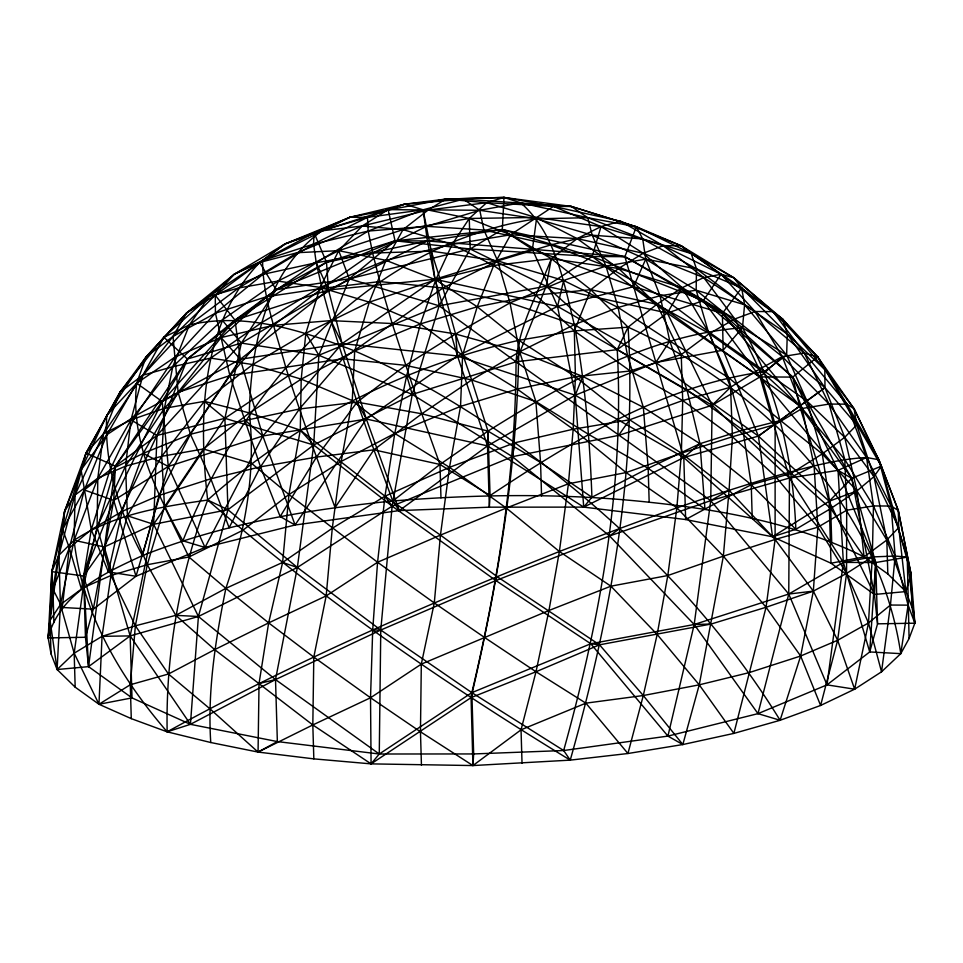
<?xml version="1.0" encoding="UTF-8"?>
<svg xmlns="http://www.w3.org/2000/svg" width="963" height="963" viewBox="0 0 963 963"><rect width="100%" height="100%" fill="white"/><g stroke="black" fill="none" stroke-linecap="round" stroke-linejoin="round"><path stroke-width="1.44" d="M636.362 226.762L624.891 256.676L683.802 457.545L685.644 519.539L704.94 509.042L699.981 443.702L686.98 389.919L669.767 341.071L660.076 295.761L645.74 259.143L642.706 238.944L636.362 226.762L587.743 217.698L520.73 202.856L479.779 210.283L426.621 226.329L372.645 253.064L322.075 288.406L273.444 325.338L229.868 375.618L190.433 434.289L159.088 495.415L142.392 555.651C119.496 512.497 104.173 464.78 106.737 415.486L136.674 383.214L173.015 336.424L186.545 313.023L215.255 295.256L262.586 260.504L313.565 244.084L368.191 231.072L426.621 226.329L483.92 230.037L550.932 244.891L605.968 266.077L660.076 295.761L708.287 331.561L806.982 401.138L844.695 437.322L873.983 476.625L898.744 527.604L886.815 540.026L864.04 556.855C797.208 523.631 722.804 510.017 649.17 502.241C564.005 492.996 478.057 494.224 392.76 500.989C307.654 509.559 222.188 523.836 142.392 555.651C104.618 572.985 59.176 593.714 48.15 637.915L50.04 620.473L60.428 604.583L83.179 587.779L110.938 575.501L147.255 564.727L188.917 556.999L242.857 530.288L288.948 494.537L341.203 461.446L394.77 433.434L460.543 406.398L517.215 389.064L575.417 376.75L630.259 370.996L681.238 354.577L709.346 333.595L734.841 318.958L755.04 311.518L772.94 311.603L804.261 353.036L846.959 404.147L866.568 457.509L891.1 506.032L898.286 510.474L898.744 527.604L905.882 591.583L887.826 573.96L864.04 556.855L856.974 490.877L844.695 437.322L824.978 387.716L786.639 355.106L742.473 327.757L696.165 290.2L645.74 259.143L592.185 235.189L536.511 218.806L479.779 210.283L463.347 199.197L423.082 209.802L367.505 217.373L349.87 217.277L259.697 262.442L234.262 274.226L215.255 295.256L173.015 336.424L146.135 356.876L136.674 383.214L162.217 401.535L240.353 359.283L342.106 343.574L457.497 355.973L575.236 395.239L683.802 457.545L772.567 536.788L830.997 563.223L874.452 594.472L905.882 591.583L886.815 540.026L873.983 476.625L856.745 424.96L824.978 387.716L787.289 333.992L782.738 319.198L741.666 287.973L691.157 253.51L681.166 245.782L663.266 245.685L601.008 226.594L535.813 217.445L469.27 218.469L403.028 229.627L338.723 250.669L277.934 281.076L238.607 287.985L208.995 296.448L186.545 313.023L146.135 356.876L106.737 415.486L81.085 469.872L64.653 511.124L62.631 529.494L52.929 589.151L48.15 637.915L85.454 637.277L93.291 609.182L136 576.259L205.011 547.466L295.075 525.004L399.332 510.583L489.336 507.176L583.734 507.116L685.644 519.539L772.567 536.788L795.847 529.289L830.708 508.584L856.974 490.877L873.983 476.625L881.338 466.152L817.647 356.804L772.94 311.603L733.77 277.741L691.157 253.51L636.362 226.762L571.372 206.467L463.347 199.197L404.616 204.18L367.505 217.373L314.107 232.829L285.024 243.94L259.697 262.442L208.995 296.448L189.41 324.916L172.762 366.722L164.42 408.324L161.736 456.306L164.504 506.743L188.917 556.999L225.872 588.357L268.653 622.892L313.806 657.091L370.526 697.766L420.458 731.784L472.929 765.561L471.076 697.621L471.846 692.65C497.558 584.192 515.674 473.507 516.048 361.811C518.78 325.121 538.534 292.535 551.33 258.674L577.15 238.619L601.008 226.594L620.533 221.237L663.266 245.685L721.058 274.262L755.04 311.518L782.293 356.623L802.143 408.481L814.096 465.815L817.864 527.194L813.338 591.126L800.65 656.02L780.102 720.288L757.989 713.643L788.757 594.039L789.467 478.009L760.012 376.918L703.315 300.649L624.891 256.676L502.325 229.519L395.047 240.81L326.505 262.297L276.116 289.707L234.984 320.101L187.4 359.006L115.331 466.2L83.637 575.994L85.454 637.277L88.548 666.637L132.003 697.898L190.433 724.332L277.356 741.582L379.266 754.005L473.664 753.945L563.668 750.526L667.925 736.105L757.989 713.643L827 684.862L869.709 651.939L877.546 623.831L875.716 562.548L851.725 478.322L792.754 377.087L722.394 313.348L703.315 300.649L592.161 256.507L502.325 229.519L427.416 240.967L326.505 262.297L234.984 320.101L162.217 401.535L115.331 466.2L88.548 666.637L57.118 669.526L51.039 653.913L48.15 637.915L51.809 571.625L64.653 511.124L86.032 453.055L120.146 392.001L146.135 356.876L186.545 313.023L234.262 274.226L285.024 243.94L349.87 217.277L404.616 204.18L445.7 199.112L503.986 197.439L571.372 206.467L636.362 226.762L681.166 245.782L733.77 277.741L782.738 319.198L817.647 356.804L854.085 408.745L878.846 459.724L898.286 510.474L910.974 573.767L914.85 623.193L909.084 638.541L900.766 653.648L881.53 671.813L854.638 689.195L820.608 705.458L780.102 720.288L733.878 733.397L682.839 744.543L627.936 753.511L570.24 760.132L472.929 765.561L371.08 763.876L313.83 758.868L258.06 752.079L210.753 742.521L167.153 731.832L131.281 718.639L98.96 704.266L75.174 687.161L57.118 669.526L50.04 620.473L51.809 571.625L62.631 529.494L86.032 453.055L120.146 392.001L163.866 337.291L234.262 274.226L262.586 260.504L314.107 232.829L349.87 217.277L445.7 199.112L503.986 197.439L553.46 206.371L620.533 221.237L681.166 245.782L782.738 319.198L824.834 369.587L854.085 408.745L881.338 466.152L910.974 573.767L911.961 607.196L914.85 623.193L877.546 623.831L874.452 594.472L851.725 478.322L799.531 405.7L722.394 313.348L624.891 256.676L427.416 240.967L395.047 240.81L276.116 289.707L187.4 359.006L162.217 401.535L113.754 500.399L83.637 575.994L88.548 666.637L130.161 635.905L198.414 616.489L297.35 567.484L392.134 506.141L512.424 456.679L618.619 435.384L712.114 405.254L760.012 376.918L782.293 356.623L804.261 353.036L817.647 356.804L846.959 404.147L878.846 459.724L898.286 510.474L910.974 573.767L905.882 591.583L911.961 607.196M503.986 197.439L502.325 229.519L470.173 248.984L439.14 305.813L412.248 394.421L392.134 506.141L380.77 630.055L379.266 754.005L371.08 763.876L312.819 724.946L214.677 649.628L175.772 615.357L147.255 564.727L127.405 515.795L125.551 466.14L130.98 419.868L142.921 375.185L163.866 337.291L189.41 324.916L238.607 287.985L297.326 252.691L362.208 226.004L428.198 210.018L486.688 202.675L503.986 197.439L520.73 202.856C555.567 233.263 563.584 282.027 574.333 324.675C585.047 381.601 589.813 439.405 591.92 497.233L583.734 507.116L487.507 445.881L366.337 419.025L262.863 435.998L168.284 466.465L113.754 500.399L93.291 609.182L62.234 607.472L52.929 589.151L51.809 571.625L58.924 555.23L86.032 453.055L103.486 433.844L142.921 375.185L189.41 324.916C245.625 311.831 302.623 330.73 354.709 350.953C411.37 375.498 464.467 407.265 514.892 442.775C618.463 518.792 712.608 610.277 780.102 720.288M541.555 495.885L540.556 462.457L535.885 401.571L519.623 351.784L509.981 302.888L497.666 260.901L483.92 230.037L479.779 210.283L423.082 209.802L404.616 204.18L388.137 209.621L362.208 226.004L338.723 250.669L320.137 287.407L305.837 333.246L301.214 379.133L300.287 430.16L288.948 494.537L282.616 562.44L268.653 622.892L259.035 683.513L258.06 752.079L312.819 724.946L370.526 697.766L421.313 664.133L548.958 610.482L610.903 586.178L667.804 575.537L723.357 556.145L775.107 539.473L817.864 527.194L846.694 510.221L873.453 505.948L891.1 506.032L907.254 557.108L914.85 623.193L908.097 605.137L895.157 556.048L873.453 505.948L844.804 459.556L802.143 408.481L759.277 369.262L709.346 333.595L656.814 304.308L618.547 268.472L577.15 238.619L535.813 217.445L486.688 202.675L445.7 199.112L428.198 210.018L403.028 229.627L385.97 260.335L369.298 302.177L354.709 350.953L352.265 400.644L341.203 461.446L332.271 528.266L326.18 595.892L313.806 657.091L312.819 724.946L313.83 758.868M570.24 760.132L563.668 750.526C599.756 620.304 624.806 485.292 617.223 349.653L628.081 327.179L656.814 304.308L682.201 287.672L703.76 277.585L721.058 274.262L733.77 277.741L741.666 287.973L744.58 304.753L742.473 327.757C777.466 389.016 793.055 459.243 795.847 529.289L751.236 484.702L699.981 443.702L643.356 407.313L582.735 376.413L519.623 351.784L455.571 334.005L392.158 323.532L330.947 320.619L273.444 325.338L221.069 337.58L175.097 357.02L136.674 383.214L106.917 434.722L81.085 469.872L91.28 529.638L108.362 571.914L136 576.259L113.754 500.399L115.331 466.2L156.945 435.469L241.364 343.069L276.116 289.707L349.304 278.813L439.14 305.813L516.048 361.811L710.742 500.628L788.757 594.039L827 684.862L854.638 689.195L837.641 640.263L813.338 591.126L775.107 539.473L729.075 490.239L681.383 453.188L629.585 419.772L575.417 376.75L518.816 340.312L477.239 306.752L435.745 279.836L385.97 260.335L338.723 250.669L297.326 252.691L259.697 262.442C199.955 324.988 198.474 419.17 207.671 500.05C320.017 597.891 443.209 682.611 570.24 760.132C609.784 619.787 637.289 473.531 628.081 327.179L590.752 289.67L551.33 258.674L510.583 234.779L469.27 218.469L428.198 210.018L388.137 209.621L321.847 230.843L285.024 243.94L262.586 260.504C262.658 297.266 276.188 332.271 285.746 367.288C300.6 414.596 317.946 461.072 335.064 507.597L373.909 449.817L421.782 413.789L471.677 379.988L519.623 351.784L574.333 324.675L618.102 307.462L660.076 295.761L696.165 290.2L744.58 304.753L787.289 333.992L824.834 369.587L824.978 387.716L758.387 436.083L683.802 457.545L583.734 507.116L575.236 395.239L557.553 306.403L532.431 249.297L536.511 218.806L587.743 217.698L642.706 238.944L691.157 253.51L696.49 268.858L696.165 290.2L708.287 331.561L728.365 377.508L742.942 430.064L751.236 484.702L752.247 518.588M909.084 638.541L907.254 557.108L895.157 556.048L872.309 556.927L846.561 573.442L813.338 591.126L766.054 607.268L711.2 624.024L599.528 644.813L536.006 671.753L471.076 697.621L371.08 763.876L370.526 697.766L372.705 630.007L377.568 562.26L384.983 496.198L394.77 433.434L406.699 375.534L420.47 323.905L435.745 279.836L452.153 244.397L469.27 218.469L486.688 202.675L553.46 206.371L601.008 226.594L643.26 253.269L682.201 287.672L709.346 333.595L730.568 387.234L732.398 436.757L729.075 490.239L723.357 556.145L699.246 684.837L682.839 744.543L667.925 736.105L694.191 624.505L710.742 500.628L712.114 405.254L667.335 313.071L592.161 256.507L470.173 248.984L395.047 240.81L349.304 278.813L241.364 343.069L187.4 359.006L156.945 435.469L104.281 546.96L83.637 575.994L93.291 609.182M854.638 689.195L868.494 622.965L872.309 556.927L873.453 505.948L866.568 457.509L829.047 404.063L782.293 356.623L759.277 369.262L730.568 387.234L682.695 400.512L629.585 419.772L573.178 429.209L514.892 442.775L449.516 467.32L384.983 496.198L332.271 528.266L282.616 562.44L225.872 588.357L175.772 615.357L135.374 625.806L102.054 636.338L74.175 653.227L57.118 669.526L60.428 604.583L74.103 540.279L75.066 494.994L103.486 433.844L120.146 392.001L142.921 375.185L172.762 366.722L210.668 358.104L252.751 364.568L301.214 379.133L352.265 400.644L394.77 433.434L449.516 467.32L506.285 508.043L559.383 551.51L610.903 586.178L657.163 634.461L699.246 684.837L733.878 733.397L766.054 607.268L775.107 539.473L775.143 424.551L759.277 369.262L734.841 318.958L703.76 277.585L663.266 245.685L643.26 253.269L618.547 268.472L590.752 289.67L574.333 330.887L575.417 376.75L573.178 429.209L568.423 483.775L559.383 551.51L548.958 610.482L536.006 671.753L521.043 729.822L522.03 763.238M136.674 383.214C130.149 439.646 156.319 492.863 182.898 540.821L205.011 547.466L262.863 435.998L342.106 343.574L434.987 279.246L532.431 249.297L633.57 286.661L722.394 313.348L741.666 287.973L787.289 333.992L786.639 355.106L806.982 401.138L822.246 453.898L830.708 508.584L831.719 542.47M399.332 510.583L366.337 419.025L342.106 343.574L328.479 289.971L326.505 262.297L314.107 232.829L313.565 244.084L316.237 262.73L322.075 288.406L330.947 320.619L357.117 402.113L373.909 449.817L392.76 500.989L399.332 510.583L487.507 445.881L575.236 395.239L655.827 362.509L723.141 350.195L742.473 327.757C649.363 334.871 565.546 382.576 487.988 431.111L490.071 495.548L489.336 507.176L487.507 445.881L487.988 431.111L471.677 379.988L455.571 334.005L442.908 288.021L431.268 251.138L423.082 209.802L368.191 231.072L316.237 262.73L266.45 296.736L221.069 337.58L178.119 392.29L143.222 453.344L122.108 511.413L108.362 571.914M51.039 653.913L50.04 620.473L58.924 555.23L74.103 540.279L104.281 546.96L153.635 524.293L227.954 509.716L313.709 445.002L412.248 394.421L516.048 361.811L617.223 349.653L667.335 313.071L703.315 300.649L792.754 377.087L838.039 470.329L843.359 562.38L869.709 651.939L900.766 653.648C878.762 504.66 760.975 387.343 628.081 327.179L574.333 330.887L518.816 340.312C518.383 460.952 498.569 580.436 471.076 697.621M131.281 718.639L130.282 684.753L135.374 625.806L147.255 564.727L164.504 506.743L203.362 448.963L249.309 412.922L301.214 379.133L354.709 350.953L420.47 323.905L477.239 306.752L535.777 295.135L590.752 289.67L656.814 304.308L681.238 354.577L682.695 400.512L681.383 453.188L676.857 507.802L667.804 575.537L657.163 634.461L643.284 695.527L627.936 753.511L585.877 703.159L536.006 671.753L484.076 637.157L434.289 602.946L377.568 562.26L288.948 494.537L251.776 463.516L203.362 448.963L161.736 456.306L125.551 466.14L97.817 478.19L75.066 494.994L64.653 511.124L58.924 555.23L60.428 604.583L74.175 653.227L98.96 704.266L132.003 697.898L130.161 635.905L153.635 524.293L156.945 435.469L130.98 419.868L103.486 433.844L97.817 478.19L97.082 527.05L83.179 587.779L74.175 653.227L75.174 687.161M210.753 742.521C207.346 690.688 215.628 639.011 225.872 588.357C244.975 532.094 256.146 472.376 249.309 412.922C251.054 347.005 265.222 272.132 321.847 230.843L362.208 226.004L403.028 229.627L452.153 244.397L493.67 265.511L535.777 295.135L574.333 330.887L630.259 370.996L682.695 400.512L732.398 436.757L775.203 476.119L817.864 527.194L846.561 573.442L868.494 622.965L881.53 671.813L890.45 605.041L895.157 556.048L891.1 506.032L878.846 459.724L866.568 457.509L838.039 470.329L789.467 478.009L710.742 500.628L609.579 535.97L495.873 580.557L380.77 630.055L275.514 679.589L190.433 724.332L167.153 731.832C120.194 677.555 82.132 612.733 74.103 540.279L97.817 478.19L130.98 419.868L172.762 366.722L222.152 320.077L277.934 281.076L320.137 287.407L369.298 302.177L420.47 323.905L462.577 355.287L517.215 389.064L573.178 429.209L626.082 472.568L676.857 507.802L723.357 556.145L766.054 607.268L800.65 656.02L820.608 705.458L837.641 640.263L846.561 573.442L846.694 510.221L844.804 459.556L829.047 404.063L804.261 353.036L755.04 311.518L703.76 277.585L643.26 253.269L577.15 238.619L510.583 234.779L452.153 244.397L385.97 260.335L320.137 287.407L261.286 322.87L210.668 358.104L164.42 408.324L125.551 466.14L97.082 527.05L110.938 575.501L135.374 625.806L168.465 674.016L209.753 708.636L258.06 752.079L277.356 741.582L275.514 679.589L297.35 567.484L313.709 445.002L318.849 355.275L349.304 278.813L470.173 248.984L546.165 286.216L667.335 313.071L760.012 376.918L838.039 470.329L875.716 562.548L874.452 594.472L829.155 501.229L799.531 405.7L792.754 377.087L817.647 356.804M782.293 356.623L734.841 318.958L682.201 287.672L618.547 268.472L551.33 258.674L493.67 265.511L435.745 279.836L369.298 302.177L305.837 333.246L252.751 364.568L204.361 401.342L161.736 456.306L127.405 515.795L110.938 575.501L102.054 636.338L98.96 704.266L130.282 684.753L168.465 674.016L214.677 649.628L268.653 622.892L326.18 595.892L377.568 562.26L440.452 535.115L506.285 508.043L568.423 483.775L626.082 472.568L681.383 453.188L732.398 436.757L775.143 424.551L802.143 408.481L829.047 404.063L846.959 404.147L854.085 408.745L856.745 424.96L844.695 437.322L822.246 453.898L791.153 473.411L751.236 484.702L704.94 509.042L648.171 468.319L588.646 434.409L535.885 401.571L471.677 379.988L405.567 365.338L342.708 358.766L229.868 375.618L178.119 392.29L135.687 415.631L106.917 434.722L84.335 489.986L62.631 529.494L69.336 547.935L81.47 589.296L91.28 529.638L109.975 470.016L135.687 415.631L175.097 357.02L215.435 313.168L262.911 274.371L313.565 244.084L367.505 217.373L368.191 231.072L372.645 253.064L379.855 281.581L392.158 323.532L421.782 413.789L439.983 464.455L440.97 497.871M869.709 651.939L875.716 562.548L907.254 557.108M222.152 320.077L241.364 343.069L224.897 418.315L227.954 509.716L198.414 616.489L190.433 724.332L130.161 635.905L104.281 546.96M62.234 607.472L69.336 547.935L84.335 489.986L109.975 470.016L143.222 453.344L190.433 434.289L245.36 420.434L299.373 408.998L357.117 402.113L421.782 413.789L487.988 431.111L540.556 462.457L591.92 497.233L648.171 468.319L699.981 443.702L742.942 430.064L780.548 420.53L822.246 453.898L856.974 490.877L886.815 540.026L887.826 573.96M518.816 340.312C403.918 366.542 295.653 421.517 207.671 500.05C180.057 574.032 165.588 652.794 167.153 731.832C293.233 662.171 425.694 604.824 559.383 551.51C630.428 523.92 702.051 497.618 775.203 476.119C805.237 468.162 835.354 459.158 866.568 457.509M827 684.862L843.359 562.38L789.467 478.009L712.114 405.254L617.223 349.653L546.165 286.216L439.14 305.813L318.849 355.275L224.897 418.315L156.945 435.469M900.766 653.648L908.097 605.137L890.45 605.041L868.494 622.965L837.641 640.263L800.65 656.02L748.949 672.68L699.246 684.837L643.284 695.527L585.877 703.159L521.043 729.822L472.929 765.561L473.664 753.945L471.846 692.65L380.77 630.055L297.35 567.484L227.954 509.716L207.671 500.05C161.652 506.646 113.682 514.206 74.103 540.279M757.989 713.643L694.191 624.505L609.579 535.97L512.424 456.679L514.892 442.775M516.048 361.811L546.165 286.216L551.33 258.674M780.548 420.53L728.365 377.508L669.767 341.071L618.102 307.462L563.644 280.474L497.666 260.901L431.268 251.138L372.645 253.064L316.237 262.73L262.911 274.371L215.255 295.256L215.435 313.168L229.868 375.618L260.504 466.826L280.161 516.565L295.075 525.004L366.337 419.025L457.497 355.973L557.553 306.403L563.644 280.474L605.968 266.077L645.74 259.143L696.49 268.858L741.666 287.973M667.925 736.105L590.776 643.753L495.873 580.557L497.028 576.56L440.452 535.115L384.983 496.198L300.287 430.16L249.309 412.922L204.361 401.342L164.42 408.324L130.98 419.868M136 576.259L168.284 466.465L240.353 359.283L328.479 289.971L427.416 240.967L423.082 209.802M546.165 286.216L592.161 256.507L601.008 226.594M575.236 395.239L582.735 376.413M215.255 295.256L234.984 320.101L328.479 289.971L434.987 279.246L557.553 306.403L633.57 286.661L645.74 259.143M182.898 540.821C243.121 389.064 367.541 244.241 536.511 218.806M667.335 313.071L682.201 287.672M280.161 516.565L316.502 457.088L357.117 402.113L405.567 365.338L455.571 334.005L509.981 302.888L563.644 280.474M557.553 306.403L655.827 362.509L669.767 341.071M813.338 591.126L788.757 594.039L694.191 624.505L590.776 643.753L471.846 692.65L379.266 754.005L275.514 679.589L198.414 616.489L153.635 524.293L224.897 418.315L313.709 445.002L392.134 506.141L495.873 580.557M703.315 300.649L721.058 274.262M618.619 435.384L629.585 419.772M722.394 313.348L723.141 350.195L758.387 436.083L772.567 536.788L829.155 501.229L851.725 478.322L881.338 466.152M712.114 405.254L730.568 387.234M683.802 457.545L699.981 443.702M392.76 500.989L439.983 464.455L487.988 431.111M609.579 535.97L619.823 528.398M655.827 362.509L758.387 436.083L824.978 387.716M788.757 594.039L843.359 562.38L872.309 556.927M710.742 500.628L729.075 490.239M789.467 478.009L814.096 465.815M758.387 436.083L829.155 501.229L856.974 490.877M259.035 683.513L275.514 679.589M694.191 624.505L711.2 624.024M102.054 636.338L130.161 635.905M592.161 256.507L624.891 256.676M760.012 376.918L792.754 377.087M843.359 562.38L875.716 562.548M372.705 630.007L380.77 630.055M175.772 615.357L198.414 616.489M590.776 643.753L599.528 644.813L643.284 695.527L682.839 744.543M51.809 571.625L83.637 575.994M241.364 343.069L318.849 355.275L412.248 394.421L512.424 456.679M127.405 515.795L153.635 524.293M282.616 562.44L297.35 567.484M84.335 489.986L113.754 500.399M86.032 453.055L115.331 466.2M143.222 453.344L168.284 466.465L205.011 547.466M838.039 470.329L851.725 478.322M471.846 692.65L563.668 750.526M497.028 576.56L599.528 644.813M502.325 229.519L532.431 249.297M633.57 286.661L799.531 405.7M204.361 401.342L224.897 418.315M245.36 420.434L262.863 435.998L295.075 525.004M163.866 337.291L187.4 359.006M300.287 430.16L313.709 445.002M221.069 337.58L240.353 359.283L262.863 435.998M384.983 496.198L392.134 506.141M259.697 262.442L276.116 289.707M305.837 333.246L318.849 355.275M357.117 402.113L366.337 419.025M330.947 320.619L342.106 343.574M316.237 262.73L328.479 289.971M338.723 250.669L349.304 278.813M427.416 240.967L434.987 279.246L457.497 355.973L487.507 445.881M406.699 375.534L412.248 394.421M388.137 209.621L395.047 240.81M234.984 320.101L240.353 359.283M431.268 251.138L434.987 279.246M435.745 279.836L439.14 305.813M162.217 401.535L168.284 466.465M455.571 334.005L457.497 355.973M829.155 501.229L830.997 563.223L864.04 556.855L830.708 508.584L742.942 430.064L686.98 389.919L574.333 324.675L509.981 302.888L442.908 288.021L379.855 281.581L322.075 288.406L266.45 296.736L215.435 313.168L173.015 336.424L178.119 392.29L190.433 434.289L210.801 478.767L229.122 527.712L260.504 466.826L299.373 408.998L342.708 358.766L442.908 288.021L497.666 260.901L550.932 244.891L592.185 235.189L642.706 238.944L696.49 268.858L744.58 304.753L786.639 355.106L764.213 371.67C663.146 385.356 573.575 440.175 490.071 495.548L439.983 464.455L373.909 449.817L316.502 457.088L260.504 466.826L210.801 478.767L159.088 495.415L122.108 511.413L91.28 529.638L69.336 547.935L52.929 589.151L53.916 622.567M649.17 502.241L648.171 468.319L643.356 407.313L627.647 356.117L618.102 307.462L605.968 266.077L592.185 235.189L587.743 217.698L571.372 206.467L553.46 206.371L510.583 234.779L493.67 265.511L477.239 306.752L462.577 355.287L460.543 406.398L449.516 467.32L440.452 535.115L434.289 602.946L421.313 664.133L420.458 731.784L421.445 765.224M469.27 218.469L470.173 248.984"/></g></svg>
